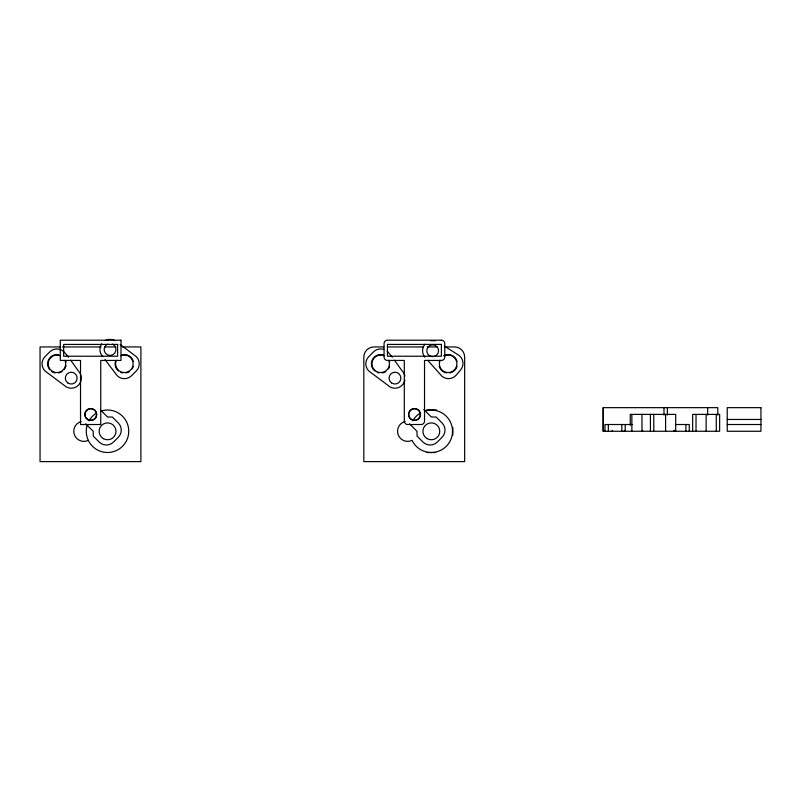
<?xml version="1.0" encoding="UTF-8"?>
<svg xmlns="http://www.w3.org/2000/svg" width="801" height="801" viewBox="0 0 801 801"><rect width="100%" height="100%" fill="white"/><g stroke="black" fill="none" stroke-linecap="round" stroke-linejoin="round"><path stroke-width="1.2" d="M59.965 346.943L40.05 346.943L40.05 461.616L140.896 461.616L140.896 346.943L122.213 346.943M62.458 346.943L101.056 346.943M104.791 346.943L115.995 346.943M383.859 346.943L373.937 346.943A10.123 10.123 0 0 0 363.824 357.066L363.824 461.616L464.66 461.616L464.66 357.066A10.123 10.123 0 0 0 454.547 346.943L444.625 346.943M387.584 346.943L423.549 346.943M427.263 346.943L437.186 346.943M426.362 410.012L436.735 410.012M727.228 419.454L760.95 419.454M632.64 424.52L604.975 424.52L604.965 431.258M675.443 424.52L689.271 424.52L689.281 431.258M727.228 424.52L760.95 424.52M426.813 452.515L435.494 452.515M444.395 346.102L459.424 355.674A10.123 10.123 0 0 1 460.625 369.942L456.27 375.088A10.123 10.123 0 0 1 442.012 376.29L427.714 360.32M120.16 344.45L136.29 356.655A10.123 10.123 0 0 1 136.29 370.963L131.524 375.739A10.123 10.123 0 0 1 117.216 375.739L105.011 359.599M423.819 409.501L431.339 417.011L436.104 417.011L442.062 422.978A10.123 10.123 0 0 1 442.062 437.286L437.296 442.052A10.123 10.123 0 0 1 422.988 442.052L417.031 436.094L417.031 431.318L409.511 423.809M100.886 410.332L107.564 417.011L112.33 417.011L118.298 422.978A10.123 10.123 0 0 1 118.298 437.286L113.522 442.052A10.123 10.123 0 0 1 99.214 442.052L93.256 436.094L93.256 431.318L85.737 423.809M392.33 357.216L387.844 351.889A10.123 10.123 0 0 0 387.173 351.269M394.432 360.16L402.152 370.963A10.123 10.123 0 0 1 404.895 376.049M68.556 357.216L64.07 351.889A10.123 10.123 0 0 0 49.762 351.889L44.986 356.655A10.123 10.123 0 0 0 44.986 370.963L64.07 385.271A10.123 10.123 0 0 0 78.378 385.271A10.123 10.123 0 0 0 78.378 370.963L70.658 360.16M717.776 415.108L717.776 407.659L603.113 407.659L603.113 431.258L719.638 431.258L719.638 414.397L692.655 414.397L692.655 431.258M716.264 414.397L716.264 431.258M707.663 407.659L707.663 415.108M706.142 414.397L706.142 431.258M696.029 414.397L696.029 431.258M685.906 424.52L685.906 431.258M675.704 431.258L675.704 414.397L630.257 414.397L630.257 425.241M674.102 430.207L674.102 431.258M667.363 407.659L667.363 415.108M665.591 414.397L665.591 431.258M663.989 407.659L663.989 415.108M653.786 414.397L653.786 431.258M650.412 414.397L650.412 431.258M642.572 430.417L642.572 431.258M641.981 414.397L641.981 431.258M631.859 414.397L631.859 431.258M625.201 424.52L625.201 431.258M624.359 430.417L624.359 431.258M621.826 424.52L621.826 431.258M612.214 430.417L612.214 431.258M608.339 424.52L608.339 431.258M603.283 407.659L603.283 431.258M452.855 427.514L452.855 435.013M443.994 356.085A8.771 8.771 0 0 1 456.75 362.172A8.771 8.771 0 0 1 447.108 372.515A8.771 8.771 0 0 1 440.139 360.22M424.85 357.166A10.123 10.123 0 0 1 424.951 344.23M430.788 340.815A10.123 10.123 0 0 1 434.923 340.886M457.051 366.357A9.272 9.272 0 0 1 449.822 372.926M446.447 372.926A9.272 9.272 0 0 1 439.218 366.357M439.218 361.261A9.272 9.272 0 0 1 439.519 360.4M443.874 355.574A9.272 9.272 0 0 1 457.051 361.261M389.606 366.357A9.272 9.272 0 0 1 388.445 368.881M385.762 371.574A9.272 9.272 0 0 1 382.377 372.926M378.993 372.926A9.272 9.272 0 0 1 377.271 372.435M374.838 371.013A9.272 9.272 0 0 1 383.238 354.893M389.306 360.4A9.272 9.272 0 0 1 389.606 361.261M424.54 411.113A21.247 21.247 0 0 1 451.143 423.729A21.247 21.247 0 0 1 439.599 450.813A21.247 21.247 0 0 1 412.074 440.37A10.123 10.123 0 0 1 398.157 434.723A10.123 10.123 0 0 1 405.186 421.456M412.775 420.805A21.247 21.247 0 0 1 420.605 412.885M100.576 411.173A21.247 21.247 0 0 1 128.591 428.685A21.247 21.247 0 0 1 105.622 452.425A21.247 21.247 0 0 1 87.199 425.011M89.011 420.805A21.247 21.247 0 0 1 96.48 413.096M88.3 440.37A10.123 10.123 0 0 1 74.443 434.873A10.123 10.123 0 0 1 81.111 421.536M64.961 360.33A8.771 8.771 0 0 1 58.103 372.495A8.771 8.771 0 0 1 48.23 362.623A8.771 8.771 0 0 1 60.395 355.764M120.881 355.764A8.771 8.771 0 0 1 133.056 362.623A8.771 8.771 0 0 1 123.174 372.495A8.771 8.771 0 0 1 116.315 360.33M112.4 344.09A5.897 5.897 0 0 1 114.723 353.121A5.897 5.897 0 0 1 105.392 353.121A5.897 5.897 0 0 1 107.714 344.09M102.898 356.655A10.123 10.123 0 0 1 101.717 343.769M105.151 340.655A10.123 10.123 0 0 1 114.964 340.655M133.286 366.357A9.272 9.272 0 0 1 132.125 368.881M129.442 371.574A9.272 9.272 0 0 1 126.057 372.926M122.673 372.926A9.272 9.272 0 0 1 120.951 372.435M118.518 371.013A9.272 9.272 0 0 1 115.444 361.261M121.812 354.893A9.272 9.272 0 0 1 133.286 361.261M66.032 365.496A9.272 9.272 0 0 1 64.11 369.651M61.987 371.574A9.272 9.272 0 0 1 58.603 372.926M55.229 372.926A9.272 9.272 0 0 1 51.835 371.574M49.712 369.651A9.272 9.272 0 0 1 58.603 354.693M65.832 361.261A9.272 9.272 0 0 1 66.032 362.122M388.735 360.33A8.771 8.771 0 0 1 381.877 372.495A8.771 8.771 0 0 1 371.994 362.623A8.771 8.771 0 0 1 384.17 355.764M383.759 349.396A10.123 10.123 0 0 0 373.536 351.889L368.76 356.655A10.123 10.123 0 0 0 368.76 370.963L387.844 385.271A10.123 10.123 0 0 0 404.895 380.195M120.991 340.205L60.285 340.205L60.285 360.44L80.521 360.44L80.521 424.52L100.756 424.52L100.756 360.44L120.991 360.44L120.991 340.205M441.391 340.205L387.434 340.205A3.374 3.374 0 0 0 384.059 343.579L384.059 357.066A3.374 3.374 0 0 0 387.434 360.44L404.295 360.44L404.295 421.146A3.374 3.374 0 0 0 407.669 424.52L421.156 424.52A3.374 3.374 0 0 0 424.53 421.146L424.53 360.44L441.391 360.44A3.374 3.374 0 0 0 444.765 357.066L444.765 343.579A3.374 3.374 0 0 0 441.391 340.205M117.617 344.42L63.659 344.42L63.659 356.225L117.617 356.225L117.617 344.42M441.391 344.42L387.434 344.42L387.434 356.225L441.391 356.225L441.391 344.42M760.95 407.659L727.228 407.659L727.228 431.258L760.95 431.258L760.95 407.659M429.626 355.804A5.897 5.897 0 0 0 438.578 350.868A5.897 5.897 0 0 0 429.827 345.591A5.897 5.897 0 0 0 429.626 355.804M411.464 419.514A5.897 5.897 0 0 0 420.315 414.397A5.897 5.897 0 0 0 411.464 409.291A5.897 5.897 0 0 0 411.464 419.514M103.349 438.628A8.431 8.431 0 0 0 115.995 431.318A8.431 8.431 0 0 0 103.349 424.019A8.431 8.431 0 0 0 103.349 438.628M87.92 419.744A5.897 5.897 0 0 0 96.771 414.628A5.897 5.897 0 0 0 87.92 409.521A5.897 5.897 0 0 0 87.92 419.744M67.755 382.898A5.897 5.897 0 0 0 77.096 378.733A5.897 5.897 0 0 0 68.816 372.725A5.897 5.897 0 0 0 67.755 382.898M87.689 419.514A5.897 5.897 0 0 0 96.541 414.397A5.897 5.897 0 0 0 87.689 409.291A5.897 5.897 0 0 0 87.689 419.514M391.529 382.898A5.897 5.897 0 0 0 400.86 378.733A5.897 5.897 0 0 0 392.59 372.725A5.897 5.897 0 0 0 391.529 382.898M411.183 419.404A5.897 5.897 0 0 0 420.515 415.238A5.897 5.897 0 0 0 412.235 409.241A5.897 5.897 0 0 0 411.183 419.404M427.123 438.628A8.431 8.431 0 0 0 439.769 431.318A8.431 8.431 0 0 0 427.123 424.019A8.431 8.431 0 0 0 427.123 438.628"/></g></svg>
